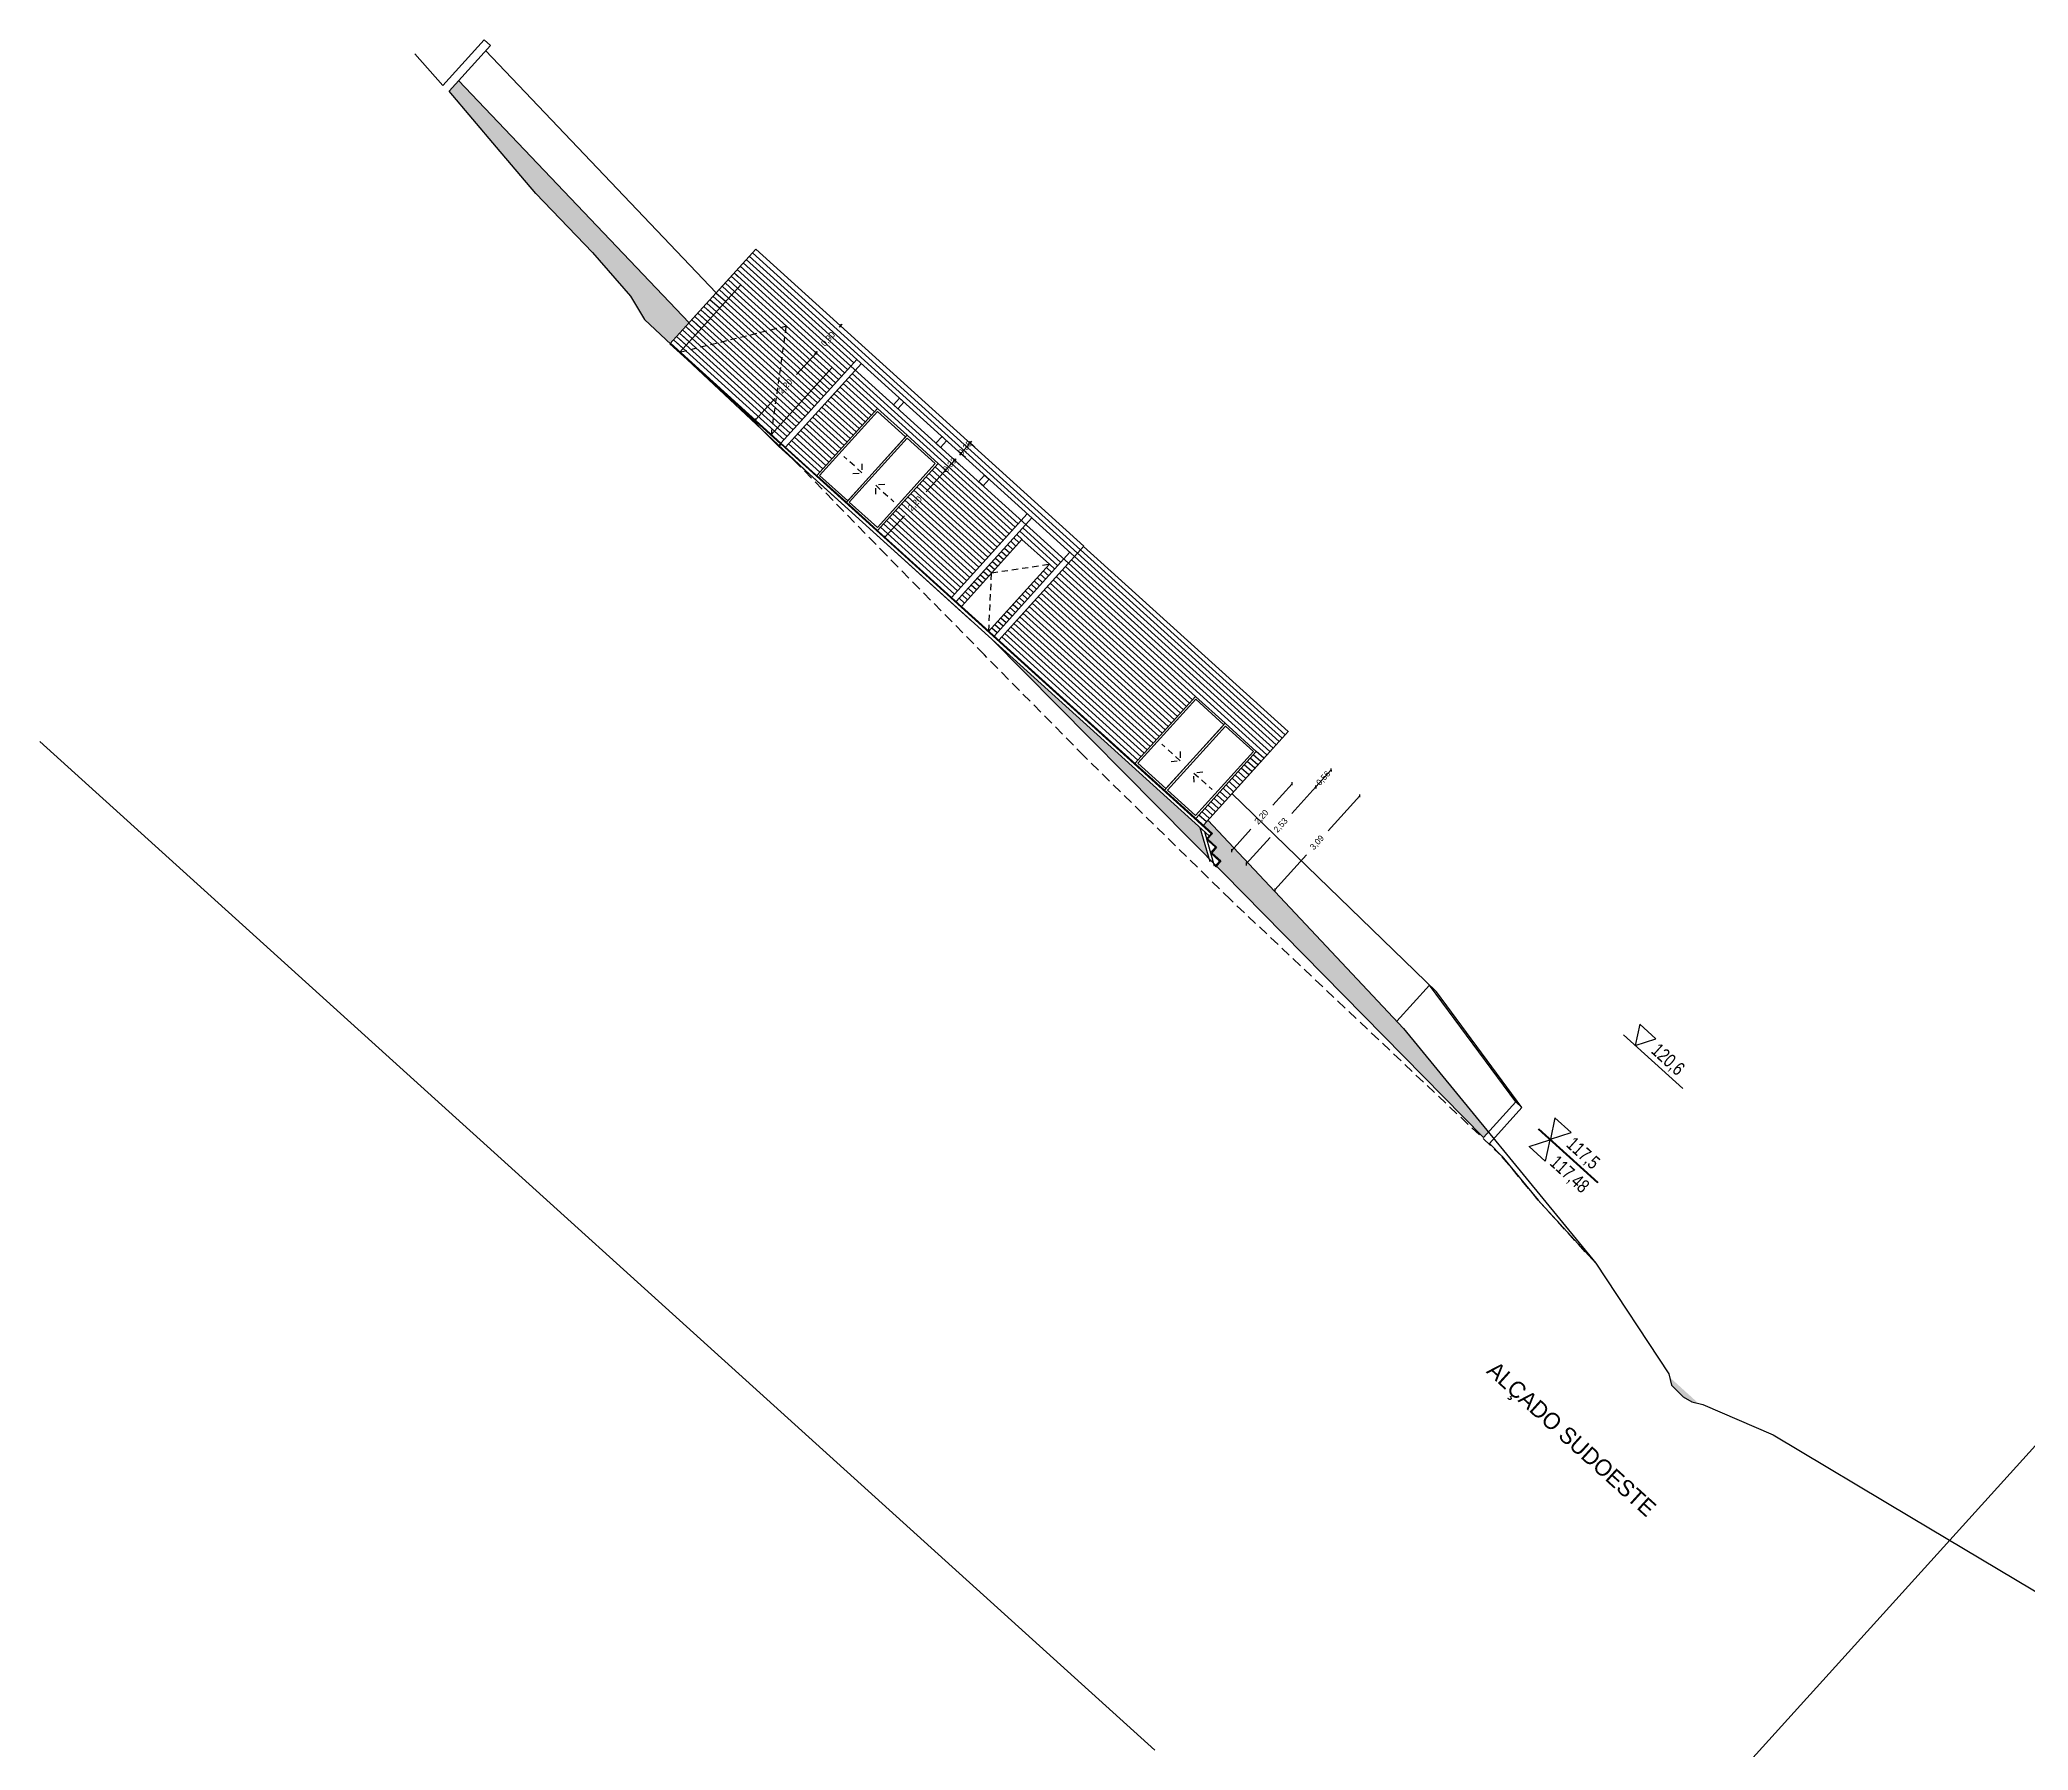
# Model space of a CAD drawing. Extents: x -196763 to -87592, y -65703 to -55832.
# Drawn here: x -87892.78 to -87844.36, y -65702.59 to -65660.92 of the extents above; entities that cross this region are included whole.
import ezdxf

# ---------------------------------------------------------------- set-up
doc = ezdxf.new("R2010")
doc.units = 0
doc.header["$MEASUREMENT"] = 0
doc.header["$PDMODE"] = 34
doc.header["$PDSIZE"] = 0.05
doc.linetypes.add('DASHED', pattern=[70, 50, -20])
doc.linetypes.add('HIDDEN', pattern=[0.375, 0.25, -0.125])
for name, color, linetype in [('0_PROP.aux', 6, 'Continuous'), ('0_PROP.aux.cotas', 30, 'Continuous'), ('0_pROP.aux.legenda', 7, 'Continuous'), ('0_PROP.corte', 10, 'Continuous'), ('0_PROP.vista1', 251, 'Continuous'), ('0_PROP.vista3', 254, 'Continuous'), ('0_PROP.vista4', 140, 'Continuous'), ('0_PROP_vista2', 252, 'Continuous'), ('0_PROPfinal', 4, 'Continuous'), ('0_Proposta', 6, 'Continuous'), ('0_tramas piso0', 7, 'Continuous')]:
    doc.layers.add(name, color=color, linetype=linetype)
doc.styles.add('creativespace', font='GOTHIC.TTF')
doc.dimstyles.new('creativespace', dxfattribs={"dimtxt": 0.15, "dimasz": 0.05, "dimexe": 0.05, "dimexo": 0.05, "dimgap": 0.2, "dimtad": 0, "dimtoh": 1, "dimzin": 1, "dimtxsty": 'creativespace', "dimblk": 'OBLIQUE', "dimcen": 0, "dimclrd": 251, "dimclre": 256, "dimclrt": 30, "dimazin": 3, "dimtfac": 1, "dimtmove": 0, "dimatfit": 3, "dimldrblk": 'OBLIQUE', "dimfxl": 1, "dimlwd": -1, "dimlwe": -1, "dimarcsym": 0})

# ---------------------------------------------------------------- blocks, each defined once
blk = doc.blocks.new('_Oblique')
at = {"color": 0, "linetype": 'ByBlock', "lineweight": -2}
blk.add_line((-0.5, -0.5), (0.5, 0.5), dxfattribs=at)
blk = doc.blocks.new('*D14')
at = {"layer": '0_PROP.aux.cotas', "color": 251, "transparency": 16777216}
for p, q in [((-87860.635, -65679.337), (-87861.408, -65680.192)), ((-87862.708, -65681.629), (-87861.935, -65680.774))]:
    blk.add_line(p, q, dxfattribs=at)
at = {"layer": 'DEFPOINTS', "color": 0, "transparency": 16777216}
for p in [(-87860.635, -65679.337), (-87862.708, -65681.629), (-87862.708, -65681.629)]:
    blk.add_point(p, dxfattribs=at)
at = {"layer": '0_PROP.aux.cotas', "color": 251, "transparency": 16777216, "xscale": 0.05, "yscale": 0.05, "zscale": 0.05}
for p, rotation in [((-87860.635, -65679.337), 47.85695784791795), ((-87862.708, -65681.629), 227.856957847918)]:
    blk.add_blockref('_Oblique', p, dxfattribs=dict(at, rotation=rotation))
at = {"layer": '0_PROP.aux.cotas', "color": 30, "transparency": 16777216, "insert": (-87861.672, -65680.483), "char_height": 0.15, "attachment_point": 5, "rotation": 47.857, "style": 'creativespace'}
blk.add_mtext('3,09', dxfattribs=at)
blk = doc.blocks.new('*D15')
at = {"layer": '0_PROP.aux.cotas', "color": 251, "transparency": 16777216}
blk.add_line((-87861.332, -65678.707), (-87861.708, -65679.122), dxfattribs=at)
at = {"layer": 'DEFPOINTS', "color": 0, "transparency": 16777216}
for p in [(-87861.708, -65679.122), (-87861.708, -65679.122), (-87861.332, -65678.707)]:
    blk.add_point(p, dxfattribs=at)
at = {"layer": '0_PROP.aux.cotas', "color": 251, "transparency": 16777216, "xscale": 0.05, "yscale": 0.05, "zscale": 0.05}
for p, rotation in [((-87861.332, -65678.707), 47.85695784791795), ((-87861.708, -65679.122), 227.856957847918)]:
    blk.add_blockref('_Oblique', p, dxfattribs=dict(at, rotation=rotation))
at = {"layer": '0_PROP.aux.cotas', "color": 30, "transparency": 16777216, "insert": (-87861.52, -65678.914), "char_height": 0.15, "attachment_point": 5, "rotation": 47.857, "style": 'creativespace'}
blk.add_mtext('0,56', dxfattribs=at)
blk = doc.blocks.new('*D16')
at = {"layer": '0_PROP.aux.cotas', "color": 251, "transparency": 16777216}
for p, q in [((-87861.708, -65679.122), (-87862.291, -65679.767)), ((-87863.405, -65680.998), (-87862.822, -65680.353))]:
    blk.add_line(p, q, dxfattribs=at)
at = {"layer": 'DEFPOINTS', "color": 0, "transparency": 16777216}
for p in [(-87861.708, -65679.122), (-87863.405, -65680.998), (-87863.405, -65680.998)]:
    blk.add_point(p, dxfattribs=at)
at = {"layer": '0_PROP.aux.cotas', "color": 251, "transparency": 16777216, "xscale": 0.05, "yscale": 0.05, "zscale": 0.05}
for p, rotation in [((-87861.708, -65679.122), 47.85695784791795), ((-87863.405, -65680.998), 227.856957847918)]:
    blk.add_blockref('_Oblique', p, dxfattribs=dict(at, rotation=rotation))
at = {"layer": '0_PROP.aux.cotas', "color": 30, "transparency": 16777216, "insert": (-87862.557, -65680.06), "char_height": 0.15, "attachment_point": 5, "rotation": 47.857, "style": 'creativespace'}
blk.add_mtext('2,53', dxfattribs=at)
blk = doc.blocks.new('*D17')
at = {"layer": '0_PROP.aux.cotas', "color": 251, "transparency": 16777216}
for p, q in [((-87862.286, -65679.044), (-87862.758, -65679.566)), ((-87863.762, -65680.675), (-87863.289, -65680.153))]:
    blk.add_line(p, q, dxfattribs=at)
at = {"layer": 'DEFPOINTS', "color": 0, "transparency": 16777216}
for p in [(-87862.286, -65679.044), (-87863.762, -65680.675), (-87863.762, -65680.675)]:
    blk.add_point(p, dxfattribs=at)
at = {"layer": '0_PROP.aux.cotas', "color": 251, "transparency": 16777216, "xscale": 0.05, "yscale": 0.05, "zscale": 0.05}
for p, rotation in [((-87862.286, -65679.044), 47.85695784791795), ((-87863.762, -65680.675), 227.856957847918)]:
    blk.add_blockref('_Oblique', p, dxfattribs=dict(at, rotation=rotation))
at = {"layer": '0_PROP.aux.cotas', "color": 30, "transparency": 16777216, "insert": (-87863.024, -65679.86), "char_height": 0.15, "attachment_point": 5, "rotation": 47.857, "style": 'creativespace'}
blk.add_mtext('2,20', dxfattribs=at)
blk = doc.blocks.new('*D176')
at = {"layer": '0_PROP.aux.cotas', "color": 251, "transparency": 16777216}
for p, q in [((-87870.725, -65671.407), (-87871.197, -65671.929)), ((-87872.201, -65673.038), (-87871.729, -65672.516))]:
    blk.add_line(p, q, dxfattribs=at)
at = {"layer": 'DEFPOINTS', "color": 0, "transparency": 16777216}
for p in [(-87870.725, -65671.407), (-87872.201, -65673.038), (-87872.201, -65673.038)]:
    blk.add_point(p, dxfattribs=at)
at = {"layer": '0_PROP.aux.cotas', "color": 251, "transparency": 16777216, "xscale": 0.05, "yscale": 0.05, "zscale": 0.05}
for p, rotation in [((-87870.725, -65671.407), 47.85695784791795), ((-87872.201, -65673.038), 227.856957847918)]:
    blk.add_blockref('_Oblique', p, dxfattribs=dict(at, rotation=rotation))
at = {"layer": '0_PROP.aux.cotas', "color": 30, "transparency": 16777216, "insert": (-87871.463, -65672.222), "char_height": 0.15, "attachment_point": 5, "rotation": 47.857, "style": 'creativespace'}
blk.add_mtext('2,20', dxfattribs=at)
blk = doc.blocks.new('*D177')
at = {"layer": '0_PROP.aux.cotas', "color": 251, "transparency": 16777216}
for p, q in [((-87873.881, -65668.551), (-87874.353, -65669.073)), ((-87875.357, -65670.182), (-87874.885, -65669.66))]:
    blk.add_line(p, q, dxfattribs=at)
at = {"layer": 'DEFPOINTS', "color": 0, "transparency": 16777216}
for p in [(-87873.881, -65668.551), (-87875.357, -65670.182), (-87875.357, -65670.182)]:
    blk.add_point(p, dxfattribs=at)
at = {"layer": '0_PROP.aux.cotas', "color": 251, "transparency": 16777216, "xscale": 0.05, "yscale": 0.05, "zscale": 0.05}
for p, rotation in [((-87873.881, -65668.551), 47.85695784791795), ((-87875.357, -65670.182), 227.856957847918)]:
    blk.add_blockref('_Oblique', p, dxfattribs=dict(at, rotation=rotation))
at = {"layer": '0_PROP.aux.cotas', "color": 30, "transparency": 16777216, "insert": (-87874.619, -65669.366), "char_height": 0.15, "attachment_point": 5, "rotation": 47.857, "style": 'creativespace'}
blk.add_mtext('2,20', dxfattribs=at)
blk = doc.blocks.new('*D178')
at = {"layer": '0_PROP.aux.cotas', "color": 251, "transparency": 16777216}
for p, q in [((-87873.277, -65667.884), (-87873.313, -65667.924)), ((-87873.277, -65667.884), (-87873.244, -65667.846)), ((-87873.881, -65668.551), (-87873.845, -65668.511)), ((-87873.881, -65668.551), (-87873.915, -65668.588))]:
    blk.add_line(p, q, dxfattribs=at)
at = {"layer": 'DEFPOINTS', "color": 0, "transparency": 16777216}
for p in [(-87873.277, -65667.884), (-87873.881, -65668.551), (-87873.881, -65668.551)]:
    blk.add_point(p, dxfattribs=at)
at = {"layer": '0_PROP.aux.cotas', "color": 251, "transparency": 16777216, "xscale": 0.05, "yscale": 0.05, "zscale": 0.05}
for p, rotation in [((-87873.277, -65667.884), 227.856957847918), ((-87873.881, -65668.551), 47.85695784791795)]:
    blk.add_blockref('_Oblique', p, dxfattribs=dict(at, rotation=rotation))
at = {"layer": '0_PROP.aux.cotas', "color": 30, "transparency": 16777216, "insert": (-87873.579, -65668.217), "char_height": 0.15, "attachment_point": 5, "rotation": 47.857, "style": 'creativespace'}
blk.add_mtext('0,90', dxfattribs=at)
blk = doc.blocks.new('*D179')
at = {"layer": '0_PROP.aux.cotas', "transparency": 16777216}
for p, q in [((-87870.613, -65671.508), (-87870.762, -65671.373)), ((-87870.392, -65671.263), (-87870.541, -65671.129))]:
    blk.add_line(p, q, dxfattribs=at)
at = {"layer": '0_PROP.aux.cotas', "color": 251, "transparency": 16777216}
for p, q in [((-87870.725, -65671.407), (-87870.759, -65671.444)), ((-87870.504, -65671.162), (-87870.725, -65671.407)), ((-87870.504, -65671.162), (-87870.47, -65671.125))]:
    blk.add_line(p, q, dxfattribs=at)
at = {"layer": 'DEFPOINTS', "color": 0, "transparency": 16777216}
for p in [(-87870.725, -65671.407), (-87870.355, -65671.297), (-87870.576, -65671.542)]:
    blk.add_point(p, dxfattribs=at)
at = {"layer": '0_PROP.aux.cotas', "color": 251, "transparency": 16777216, "xscale": 0.05, "yscale": 0.05, "zscale": 0.05}
for p, rotation in [((-87870.725, -65671.407), 47.85695784791795), ((-87870.504, -65671.162), 227.856957847918)]:
    blk.add_blockref('_Oblique', p, dxfattribs=dict(at, rotation=rotation))
at = {"layer": '0_PROP.aux.cotas', "color": 30, "transparency": 16777216, "insert": (-87870.614, -65671.284), "char_height": 0.15, "attachment_point": 5, "rotation": 47.857, "style": 'creativespace'}
blk.add_mtext('0,33', dxfattribs=at)
blk = doc.blocks.new('*D180')
at = {"layer": '0_PROP.aux.cotas', "color": 251, "transparency": 16777216}
for p, q in [((-87870.121, -65670.74), (-87870.356, -65670.999)), ((-87870.121, -65670.74), (-87870.088, -65670.702)), ((-87870.356, -65670.999), (-87870.39, -65671.036))]:
    blk.add_line(p, q, dxfattribs=at)
at = {"layer": '0_PROP.aux.cotas', "transparency": 16777216}
for p, q in [((-87870.009, -65670.841), (-87870.158, -65670.706)), ((-87870.244, -65671.1), (-87870.393, -65670.965))]:
    blk.add_line(p, q, dxfattribs=at)
at = {"layer": 'DEFPOINTS', "color": 0, "transparency": 16777216}
for p in [(-87869.972, -65670.874), (-87870.356, -65670.999), (-87870.207, -65671.134)]:
    blk.add_point(p, dxfattribs=at)
at = {"layer": '0_PROP.aux.cotas', "color": 251, "transparency": 16777216, "xscale": 0.05, "yscale": 0.05, "zscale": 0.05}
for p, rotation in [((-87870.121, -65670.74), 227.856957847918), ((-87870.356, -65670.999), 47.85695784791795)]:
    blk.add_blockref('_Oblique', p, dxfattribs=dict(at, rotation=rotation))
at = {"layer": '0_PROP.aux.cotas', "color": 30, "transparency": 16777216, "insert": (-87870.239, -65670.869), "char_height": 0.15, "attachment_point": 5, "rotation": 47.857, "style": 'creativespace'}
blk.add_mtext('0,35', dxfattribs=at)

msp = doc.modelspace()

# ---------------------------------------------------------------- hatches: boundary and pattern name
at = {"layer": '0_PROP.corte', "linetype": 'Continuous', "true_color": 0x636466}
h = msp.add_hatch(color=251, dxfattribs=at)
h.dxf.hatch_style = 1
h.paths.add_polyline_path([(-87853.089, -65693.503), (-87853.045, -65693.695), (-87852.762, -65693.979), (-87852.551, -65694.101), (-87852.388, -65694.139)])
at = {"layer": '0_tramas piso0', "transparency": 33554536}
h = msp.add_hatch(color=55, dxfattribs=at)
h.dxf.hatch_style = 1
h.paths.add_polyline_path([(-87882.586, -65661.915), (-87882.816, -65662.169), (-87881.659, -65663.536), (-87880.707, -65664.666), (-87879.324, -65666.106), (-87878.4, -65667.164), (-87878.058, -65667.738), (-87877.448, -65668.309), (-87876.986, -65667.798)])
h = msp.add_hatch(color=55, dxfattribs=at)
h.dxf.hatch_style = 1
h.paths.add_polyline_path([(-87869.617, -65675.506), (-87864.304, -65680.874), (-87864.403, -65680.529), (-87864.522, -65680.117)])
h.paths.add_polyline_path([(-87864.336, -65679.93), (-87864.448, -65680.054), (-87864.226, -65680.255), (-87864.347, -65680.389), (-87864.124, -65680.59), (-87864.245, -65680.723), (-87864.023, -65680.925), (-87864.133, -65681.047), (-87857.624, -65687.664), (-87857.505, -65687.533), (-87859.575, -65685.004)])

# ---------------------------------------------------------------- linework, layer by layer
at = {"layer": '0_PROP.aux', "linetype": 'DASHED', "ltscale": 0.003}
for points in [[(-87874.967, -65670.535), (-87874.603, -65667.898), (-87877.205, -65668.537)], [(-87872.982, -65671.488), (-87872.761, -65671.469), (-87873.204, -65671.068)], [(-87872.764, -65671.248), (-87872.761, -65671.469), (-87873.204, -65671.068)], [(-87872.207, -65671.752), (-87872.428, -65671.771), (-87871.985, -65672.172)], [(-87872.425, -65671.992), (-87872.428, -65671.771), (-87871.985, -65672.172)], [(-87869.674, -65675.325), (-87869.603, -65673.906), (-87868.197, -65673.694)], [(-87865.015, -65678.261), (-87865.012, -65678.482), (-87865.455, -65678.081)], [(-87865.232, -65678.501), (-87865.012, -65678.482), (-87865.455, -65678.081)], [(-87864.458, -65678.765), (-87864.678, -65678.784), (-87864.235, -65679.185)], [(-87864.675, -65679.005), (-87864.678, -65678.784), (-87864.235, -65679.185)]]:
    msp.add_lwpolyline(points, dxfattribs=at)
at = {"layer": '0_PROP.aux', "linetype": 'Continuous'}
msp.add_lwpolyline([(-87892.785, -65678.013), (-87865.629, -65702.587)], dxfattribs=at)
at = {"layer": '0_PROP.aux.cotas', "linetype": 'Continuous'}
for p, q in [((-87852.768, -65686.47), (-87854.212, -65685.163)), ((-87854.848, -65688.769), (-87856.293, -65687.461)), ((-87854.834, -65688.754), (-87856.279, -65687.447))]:
    msp.add_line(p, q, dxfattribs=at)
for points in [[(-87853.819, -65684.9), (-87853.93, -65685.418), (-87853.426, -65685.256), (-87853.819, -65684.9)], [(-87855.885, -65687.184), (-87855.997, -65687.702), (-87855.492, -65687.54), (-87855.885, -65687.184)], [(-87856.515, -65687.879), (-87856.01, -65687.717), (-87856.122, -65688.235), (-87856.515, -65687.879)]]:
    msp.add_lwpolyline(points, dxfattribs=at)
at = {"layer": '0_PROP.corte', "color": 240, "linetype": 'Continuous', "true_color": 0xed1f24}
for p, q in [((-87874.031, -65671.513), (-87878.058, -65667.738)), ((-87856.837, -65686.794), (-87857.624, -65687.664)), ((-87856.688, -65686.928), (-87856.837, -65686.794)), ((-87856.688, -65686.928), (-87857.483, -65687.807))]:
    msp.add_line(p, q, dxfattribs=at)
for points in [[(-87882.967, -65662.032), (-87883.651, -65661.262)], [(-87882.816, -65662.169), (-87881.81, -65661.057), (-87881.961, -65660.92), (-87882.967, -65662.032), (-87882.967, -65662.032)], [(-87880.707, -65664.666), (-87881.659, -65663.536), (-87882.816, -65662.169)], [(-87870.066, -65675.1), (-87874.48, -65671.106)], [(-87857.624, -65687.664), (-87863.96, -65681.222), (-87869.617, -65675.506)], [(-87857.181, -65688.114), (-87857.483, -65687.807)], [(-87857.181, -65688.114), (-87856.292, -65689.188), (-87854.893, -65690.724)], [(-87854.893, -65690.724), (-87854.893, -65690.724), (-87853.109, -65693.417), (-87853.045, -65693.695), (-87852.762, -65693.979), (-87852.551, -65694.101), (-87852.286, -65694.162), (-87850.569, -65694.906)], [(-87850.569, -65694.906), (-87847.205, -65696.914)], [(-87847.205, -65696.914), (-87842.558, -65699.688)]]:
    msp.add_lwpolyline(points, dxfattribs=at)
at = {"layer": '0_PROP.corte', "color": 5, "linetype": 'HIDDEN'}
for points in [[(-87869.778, -65675.905), (-87872.158, -65673.482), (-87874.397, -65671.186), (-87874.433, -65671.149)], [(-87854.893, -65690.724), (-87856.292, -65689.188), (-87857.181, -65688.114), (-87863.786, -65681.867), (-87867.35, -65678.372), (-87869.778, -65675.905)]]:
    msp.add_lwpolyline(points, dxfattribs=at)
at = {"layer": '0_PROP.vista1', "linetype": 'Continuous'}
for p, q in [((-87867.358, -65673.254), (-87875.35, -65666.021)), ((-87873.368, -65669.461), (-87872.608, -65670.148)), ((-87873.294, -65669.379), (-87872.534, -65670.066)), ((-87873.22, -65669.297), (-87872.46, -65669.985)), ((-87873.146, -65669.216), (-87872.387, -65669.903)), ((-87869.03, -65672.793), (-87873.072, -65669.134)), ((-87872.999, -65669.053), (-87868.956, -65672.711)), ((-87873.81, -65669.95), (-87873.051, -65670.637)), ((-87873.737, -65669.868), (-87872.977, -65670.556)), ((-87873.663, -65669.787), (-87872.903, -65670.474)), ((-87873.589, -65669.705), (-87872.829, -65670.393)), ((-87873.515, -65669.624), (-87872.756, -65670.311)), ((-87873.441, -65669.542), (-87872.682, -65670.229)), ((-87874.253, -65670.439), (-87873.494, -65671.127)), ((-87874.18, -65670.358), (-87873.42, -65671.045)), ((-87874.106, -65670.276), (-87873.346, -65670.963)), ((-87874.032, -65670.195), (-87873.272, -65670.882)), ((-87873.958, -65670.113), (-87873.198, -65670.8)), ((-87873.884, -65670.031), (-87873.125, -65670.719)), ((-87874.549, -65670.765), (-87873.789, -65671.453)), ((-87874.475, -65670.684), (-87873.715, -65671.371)), ((-87874.401, -65670.602), (-87873.641, -65671.29)), ((-87874.327, -65670.521), (-87873.568, -65671.208)), ((-87871.055, -65671.405), (-87869.251, -65673.037)), ((-87870.981, -65671.324), (-87869.177, -65672.956)), ((-87870.907, -65671.242), (-87869.104, -65672.874)), ((-87871.497, -65671.895), (-87869.694, -65673.527)), ((-87871.424, -65671.813), (-87869.62, -65673.445)), ((-87871.35, -65671.732), (-87869.546, -65673.363)), ((-87871.276, -65671.65), (-87869.473, -65673.282)), ((-87871.202, -65671.568), (-87869.399, -65673.2)), ((-87871.128, -65671.487), (-87869.325, -65673.119)), ((-87871.94, -65672.384), (-87870.137, -65674.016)), ((-87871.866, -65672.303), (-87870.063, -65673.934)), ((-87871.793, -65672.221), (-87869.989, -65673.853)), ((-87871.719, -65672.139), (-87869.915, -65673.771)), ((-87871.645, -65672.058), (-87869.842, -65673.69)), ((-87871.571, -65671.976), (-87869.768, -65673.608)), ((-87872.309, -65672.792), (-87870.506, -65674.424)), ((-87872.235, -65672.71), (-87870.432, -65674.342)), ((-87872.162, -65672.629), (-87870.358, -65674.261)), ((-87872.088, -65672.547), (-87870.285, -65674.179)), ((-87872.014, -65672.466), (-87870.211, -65674.098)), ((-87868.845, -65672.812), (-87867.919, -65673.65)), ((-87869.288, -65673.301), (-87869.158, -65673.418)), ((-87869.214, -65673.219), (-87869.084, -65673.337)), ((-87869.14, -65673.138), (-87869.011, -65673.255)), ((-87869.066, -65673.056), (-87868.937, -65673.173)), ((-87868.992, -65672.975), (-87868.863, -65673.092)), ((-87867.992, -65673.731), (-87868.919, -65672.893)), ((-87869.73, -65673.79), (-87869.601, -65673.907)), ((-87869.657, -65673.709), (-87869.527, -65673.826)), ((-87869.583, -65673.627), (-87869.453, -65673.744)), ((-87869.509, -65673.546), (-87869.38, -65673.663)), ((-87869.435, -65673.464), (-87869.306, -65673.581)), ((-87869.361, -65673.383), (-87869.232, -65673.5)), ((-87868.271, -65673.776), (-87868.14, -65673.894)), ((-87868.197, -65673.694), (-87868.066, -65673.813)), ((-87870.173, -65674.28), (-87870.044, -65674.397)), ((-87870.099, -65674.198), (-87869.97, -65674.315)), ((-87870.026, -65674.117), (-87869.896, -65674.234)), ((-87869.952, -65674.035), (-87869.822, -65674.152)), ((-87869.878, -65673.953), (-87869.749, -65674.071)), ((-87869.804, -65673.872), (-87869.675, -65673.989)), ((-87868.714, -65674.265), (-87868.583, -65674.384)), ((-87868.64, -65674.184), (-87868.509, -65674.302)), ((-87868.566, -65674.102), (-87868.435, -65674.221)), ((-87868.493, -65674.02), (-87868.362, -65674.139)), ((-87868.419, -65673.939), (-87868.288, -65674.057)), ((-87868.345, -65673.857), (-87868.214, -65673.976)), ((-87870.395, -65674.524), (-87870.265, -65674.642)), ((-87870.321, -65674.443), (-87870.192, -65674.56)), ((-87870.247, -65674.361), (-87870.118, -65674.478)), ((-87869.157, -65674.754), (-87869.026, -65674.873)), ((-87869.083, -65674.673), (-87868.952, -65674.792)), ((-87869.009, -65674.591), (-87868.878, -65674.71)), ((-87868.935, -65674.51), (-87868.804, -65674.628)), ((-87868.862, -65674.428), (-87868.731, -65674.547)), ((-87868.788, -65674.347), (-87868.657, -65674.465)), ((-87869.6, -65675.244), (-87869.469, -65675.362)), ((-87869.526, -65675.162), (-87869.395, -65675.281)), ((-87869.452, -65675.081), (-87869.321, -65675.199)), ((-87869.378, -65674.999), (-87869.247, -65675.118)), ((-87869.305, -65674.918), (-87869.173, -65675.036)), ((-87869.231, -65674.836), (-87869.1, -65674.955)), ((-87864.347, -65680.389), (-87864.124, -65680.59)), ((-87864.239, -65680.27), (-87864.226, -65680.255))]:
    msp.add_line(p, q, dxfattribs=at)
for points in [[(-87871.665, -65670.556), (-87873.141, -65672.187), (-87873.863, -65671.534), (-87872.387, -65669.903), (-87871.665, -65670.556)], [(-87870.907, -65671.242), (-87872.383, -65672.873), (-87873.141, -65672.187), (-87871.665, -65670.556), (-87870.907, -65671.242)], [(-87870.907, -65671.242), (-87870.907, -65671.242)], [(-87870.341, -65674.722), (-87868.865, -65673.09), (-87868.197, -65673.694), (-87869.687, -65675.34)]]:
    msp.add_lwpolyline(points, dxfattribs=at)
for points in [[(-87871.699, -65670.593), (-87872.383, -65669.974), (-87873.792, -65671.531), (-87873.108, -65672.15)], [(-87871.662, -65670.627), (-87870.978, -65671.246), (-87872.387, -65672.803), (-87873.071, -65672.184)]]:
    msp.add_lwpolyline(points, close=True, dxfattribs=at)
at = {"layer": '0_PROP.vista3', "linetype": 'Continuous'}
msp.add_line((-87869.674, -65675.325), (-87870.341, -65674.722), dxfattribs=at)
at = {"layer": '0_PROP.vista4', "linetype": 'Continuous'}
for p, q in [((-87863.753, -65679.285), (-87858.769, -65684.114)), ((-87858.942, -65683.946), (-87859.74, -65684.828)), ((-87856.837, -65686.794), (-87858.942, -65683.946)), ((-87856.688, -65686.928), (-87858.769, -65684.114))]:
    msp.add_line(p, q, dxfattribs=at)
for points in [[(-87881.926, -65661.185), (-87876.311, -65667.083)], [(-87882.586, -65661.915), (-87876.972, -65667.813)], [(-87864.336, -65679.93), (-87859.575, -65685.004), (-87854.893, -65690.724)]]:
    msp.add_lwpolyline(points, dxfattribs=at)
at = {"layer": '0_PROP_vista2', "linetype": 'Continuous'}
for p, q in [((-87875.8, -65666.518), (-87873.11, -65668.952)), ((-87875.726, -65666.436), (-87873.036, -65668.87)), ((-87875.652, -65666.354), (-87872.962, -65668.789)), ((-87875.579, -65666.273), (-87872.888, -65668.707)), ((-87875.505, -65666.191), (-87867.512, -65673.424)), ((-87875.431, -65666.11), (-87867.438, -65673.343)), ((-87876.01, -65667.217), (-87876.243, -65667.007)), ((-87875.937, -65667.136), (-87876.169, -65666.925)), ((-87875.863, -65667.054), (-87876.095, -65666.844)), ((-87875.789, -65666.973), (-87876.021, -65666.762)), ((-87875.715, -65666.891), (-87875.948, -65666.681)), ((-87875.874, -65666.599), (-87875.781, -65666.683)), ((-87875.874, -65666.599), (-87873.184, -65669.034)), ((-87873.405, -65669.278), (-87875.863, -65667.054)), ((-87873.331, -65669.197), (-87875.789, -65666.973)), ((-87876.453, -65667.707), (-87876.686, -65667.496)), ((-87876.639, -65667.539), (-87874.229, -65669.72)), ((-87876.379, -65667.625), (-87876.612, -65667.415)), ((-87876.565, -65667.457), (-87874.155, -65669.638)), ((-87876.306, -65667.544), (-87876.538, -65667.333)), ((-87876.232, -65667.462), (-87876.464, -65667.252)), ((-87876.158, -65667.38), (-87876.39, -65667.17)), ((-87876.084, -65667.299), (-87876.317, -65667.089)), ((-87876.306, -65667.544), (-87874.081, -65669.556)), ((-87873.774, -65669.686), (-87876.232, -65667.462)), ((-87873.7, -65669.605), (-87876.158, -65667.38)), ((-87873.626, -65669.523), (-87876.084, -65667.299)), ((-87873.553, -65669.441), (-87876.01, -65667.217)), ((-87873.479, -65669.36), (-87875.937, -65667.136)), ((-87876.896, -65668.196), (-87877.129, -65667.986)), ((-87876.822, -65668.114), (-87877.055, -65667.904)), ((-87877.008, -65667.947), (-87874.598, -65670.127)), ((-87876.749, -65668.033), (-87876.981, -65667.823)), ((-87876.934, -65667.865), (-87874.524, -65670.046)), ((-87876.675, -65667.951), (-87876.907, -65667.741)), ((-87876.86, -65667.784), (-87874.45, -65669.964)), ((-87876.601, -65667.87), (-87876.833, -65667.659)), ((-87876.527, -65667.788), (-87876.759, -65667.578)), ((-87876.712, -65667.62), (-87874.303, -65669.801)), ((-87876.601, -65667.87), (-87874.376, -65669.883)), ((-87874.747, -65670.761), (-87877.437, -65668.327)), ((-87874.734, -65670.746), (-87877.424, -65668.312)), ((-87877.118, -65668.441), (-87877.35, -65668.23)), ((-87877.303, -65668.273), (-87874.893, -65670.454)), ((-87877.044, -65668.359), (-87877.276, -65668.149)), ((-87877.229, -65668.191), (-87874.819, -65670.372)), ((-87876.97, -65668.278), (-87877.202, -65668.067)), ((-87877.155, -65668.11), (-87874.746, -65670.291)), ((-87876.896, -65668.196), (-87874.672, -65670.209)), ((-87873.257, -65669.115), (-87873.491, -65668.904)), ((-87874.217, -65670.175), (-87874.45, -65669.964)), ((-87874.143, -65670.094), (-87874.376, -65669.883)), ((-87874.069, -65670.012), (-87874.303, -65669.801)), ((-87873.995, -65669.931), (-87874.229, -65669.72)), ((-87873.922, -65669.849), (-87874.155, -65669.638)), ((-87873.848, -65669.768), (-87874.081, -65669.556)), ((-87874.66, -65670.665), (-87874.893, -65670.454)), ((-87874.586, -65670.583), (-87874.819, -65670.372)), ((-87874.512, -65670.502), (-87874.746, -65670.291)), ((-87874.438, -65670.42), (-87874.672, -65670.209)), ((-87874.365, -65670.339), (-87874.598, -65670.127)), ((-87874.291, -65670.257), (-87874.524, -65670.046))]:
    msp.add_line(p, q, dxfattribs=at)
for points in [[(-87875.35, -65666.021), (-87877.437, -65668.327)], [(-87875.715, -65666.891), (-87877.205, -65668.537)], [(-87873.491, -65668.904), (-87875.715, -65666.891)], [(-87873.491, -65668.904), (-87874.98, -65670.55)]]:
    msp.add_lwpolyline(points, dxfattribs=at)
at = {"layer": '0_PROPfinal', "linetype": 'Continuous'}
for p, q in [((-87873.035, -65668.871), (-87872.889, -65668.707)), ((-87872.889, -65668.707), (-87867.586, -65673.506)), ((-87864.305, -65680.313), (-87874.798, -65670.818)), ((-87864.226, -65680.255), (-87874.734, -65670.746)), ((-87864.239, -65680.27), (-87874.732, -65670.775)), ((-87867.438, -65673.343), (-87862.456, -65677.852)), ((-87867.438, -65673.343), (-87862.456, -65677.852)), ((-87867.365, -65673.261), (-87862.382, -65677.77)), ((-87867.881, -65673.832), (-87862.898, -65678.341)), ((-87867.881, -65673.832), (-87862.898, -65678.341)), ((-87867.807, -65673.75), (-87862.825, -65678.259)), ((-87867.734, -65673.669), (-87862.751, -65678.178)), ((-87867.733, -65673.67), (-87867.587, -65673.505)), ((-87867.66, -65673.587), (-87862.677, -65678.096)), ((-87867.586, -65673.506), (-87862.603, -65678.015)), ((-87867.512, -65673.424), (-87862.529, -65677.933)), ((-87865.006, -65677.324), (-87868.324, -65674.321)), ((-87864.933, -65677.242), (-87868.25, -65674.24)), ((-87864.859, -65677.161), (-87868.176, -65674.158)), ((-87864.785, -65677.079), (-87868.103, -65674.077)), ((-87864.711, -65676.997), (-87868.029, -65673.995)), ((-87864.637, -65676.916), (-87867.955, -65673.913)), ((-87865.449, -65677.813), (-87868.767, -65674.811)), ((-87865.375, -65677.731), (-87868.693, -65674.729)), ((-87865.302, -65677.65), (-87868.619, -65674.648)), ((-87865.228, -65677.568), (-87868.546, -65674.566)), ((-87865.154, -65677.487), (-87868.472, -65674.484)), ((-87865.08, -65677.405), (-87868.398, -65674.403)), ((-87865.892, -65678.302), (-87869.21, -65675.3)), ((-87865.818, -65678.221), (-87869.136, -65675.218)), ((-87865.744, -65678.139), (-87869.062, -65675.137)), ((-87865.671, -65678.058), (-87868.988, -65675.055)), ((-87865.597, -65677.976), (-87868.915, -65674.974)), ((-87865.523, -65677.895), (-87868.841, -65674.892)), ((-87866.04, -65678.465), (-87869.357, -65675.463)), ((-87865.966, -65678.384), (-87869.284, -65675.382)), ((-87863.341, -65678.83), (-87863.527, -65678.663)), ((-87863.267, -65678.749), (-87863.453, -65678.581)), ((-87863.194, -65678.667), (-87863.379, -65678.5)), ((-87863.12, -65678.586), (-87863.305, -65678.418)), ((-87863.046, -65678.504), (-87863.231, -65678.336)), ((-87862.972, -65678.423), (-87863.158, -65678.255)), ((-87863.784, -65679.32), (-87863.969, -65679.152)), ((-87863.71, -65679.238), (-87863.896, -65679.07)), ((-87863.637, -65679.157), (-87863.822, -65678.989)), ((-87863.563, -65679.075), (-87863.748, -65678.907)), ((-87863.489, -65678.994), (-87863.674, -65678.826)), ((-87863.415, -65678.912), (-87863.6, -65678.744)), ((-87864.227, -65679.809), (-87864.412, -65679.641)), ((-87864.153, -65679.728), (-87864.339, -65679.56)), ((-87864.079, -65679.646), (-87864.265, -65679.478)), ((-87864.006, -65679.564), (-87864.191, -65679.397)), ((-87863.932, -65679.483), (-87864.117, -65679.315)), ((-87863.858, -65679.401), (-87864.043, -65679.234)), ((-87864.375, -65679.972), (-87864.56, -65679.805)), ((-87864.285, -65680.942), (-87864.522, -65680.117)), ((-87864.301, -65679.891), (-87864.486, -65679.723)), ((-87864.173, -65681.055), (-87864.415, -65680.214)), ((-87864.124, -65680.59), (-87864.245, -65680.723)), ((-87864.245, -65680.723), (-87864.023, -65680.925)), ((-87864.023, -65680.925), (-87864.156, -65681.072))]:
    msp.add_line(p, q, dxfattribs=at)
msp.add_ray((-87792.336, -65637.872), (-0.670984, -0.741472), dxfattribs=at)
at = {"layer": '0_PROPfinal', "color": 252, "linetype": 'Continuous', "true_color": 0x939598}
msp.add_lwpolyline([(-87874.798, -65670.818), (-87875.741, -65669.862), (-87877.437, -65668.327)], dxfattribs=at)
at = {"layer": '0_PROPfinal', "linetype": 'Continuous'}
for points in [[(-87873.036, -65668.87), (-87874.734, -65670.747)], [(-87872.777, -65668.808), (-87874.623, -65670.848)], [(-87873.035, -65668.871), (-87867.734, -65673.669)], [(-87874.734, -65670.746), (-87874.798, -65670.818)], [(-87874.732, -65670.775), (-87874.783, -65670.831)], [(-87868.735, -65672.466), (-87870.58, -65674.506)], [(-87868.623, -65672.567), (-87870.469, -65674.607)], [(-87867.358, -65673.254), (-87869.432, -65675.545)], [(-87867.697, -65673.405), (-87869.543, -65675.445)], [(-87867.734, -65673.669), (-87869.432, -65675.545)], [(-87867.734, -65673.669), (-87869.431, -65675.545)], [(-87864.637, -65676.916), (-87866.113, -65678.547), (-87865.392, -65679.2), (-87863.916, -65677.569), (-87864.637, -65676.916)], [(-87863.158, -65678.255), (-87864.634, -65679.886), (-87865.392, -65679.2), (-87863.916, -65677.569), (-87863.158, -65678.255)], [(-87862.375, -65677.763), (-87864.448, -65680.054)], [(-87864.254, -65680.257), (-87864.375, -65680.39), (-87864.153, -65680.591), (-87864.273, -65680.725), (-87864.051, -65680.926), (-87864.17, -65681.058)], [(-87864.226, -65680.255), (-87864.347, -65680.389), (-87864.124, -65680.59), (-87864.245, -65680.723), (-87864.023, -65680.925), (-87864.156, -65681.072)]]:
    msp.add_lwpolyline(points, dxfattribs=at)
for points in [[(-87871.849, -65669.648), (-87871.74, -65669.747), (-87871.887, -65669.91), (-87871.997, -65669.811)], [(-87870.812, -65670.586), (-87870.701, -65670.687), (-87870.849, -65670.85), (-87870.96, -65670.749)], [(-87869.774, -65671.526), (-87869.663, -65671.626), (-87869.81, -65671.79), (-87869.922, -65671.689)], [(-87863.95, -65677.606), (-87864.634, -65676.986), (-87866.043, -65678.544), (-87865.359, -65679.163)], [(-87863.912, -65677.639), (-87863.228, -65678.258), (-87864.637, -65679.815), (-87865.322, -65679.196)]]:
    msp.add_lwpolyline(points, close=True, dxfattribs=at)
at = {"layer": '0_Proposta', "color": 240, "linetype": 'Continuous', "true_color": 0xed1f24}
for points in [[(-87879.324, -65666.106), (-87880.707, -65664.666)], [(-87879.324, -65666.106), (-87880.707, -65664.666)], [(-87879.324, -65666.106), (-87878.4, -65667.164), (-87878.058, -65667.738)]]:
    msp.add_lwpolyline(points, dxfattribs=at)

# ---------------------------------------------------------------- texts
at = {"layer": '0_PROP.aux.cotas', "linetype": 'Continuous', "style": 'creativespace', "width": 0.8}
for s, p in [('120,6', (-87853.566, -65685.579)), ('117,5', (-87855.632, -65687.863)), ('117,48', (-87856.036, -65688.309))]:
    msp.add_text(s, height=0.331, rotation=317.833, dxfattribs=at).set_placement(p)
at = {"layer": '0_pROP.aux.legenda', "insert": (-87857.305, -65693.08), "char_height": 0.4, "width": 7.19607, "attachment_point": 1, "rotation": 317.857, "style": 'creativespace'}
msp.add_mtext('ALÇADO SUDOESTE', dxfattribs=at)

# ---------------------------------------------------------------- dimensions: what is measured, and where the dimension line sits
at = {"layer": '0_PROP.aux.cotas'}
for base, p1, p2, picture, middle in [((-87873.881, -65668.551), (-87873.277, -65667.884), (-87873.881, -65668.551), '*D178', (-87873.579, -65668.217)), ((-87875.357, -65670.182), (-87873.881, -65668.551), (-87875.357, -65670.182), '*D177', (-87874.619, -65669.366)), ((-87872.201, -65673.038), (-87870.725, -65671.407), (-87872.201, -65673.038), '*D176', (-87871.463, -65672.222)), ((-87863.762, -65680.675), (-87862.286, -65679.044), (-87863.762, -65680.675), '*D17', (-87863.024, -65679.86)), ((-87863.405, -65680.998), (-87861.708, -65679.122), (-87863.405, -65680.998), '*D16', (-87862.557, -65680.06)), ((-87862.708, -65681.629), (-87860.635, -65679.337), (-87862.708, -65681.629), '*D14', (-87861.672, -65680.483))]:
    dim = msp.add_linear_dim(base=base, p1=p1, p2=p2, angle=47.857, dimstyle='creativespace', dxfattribs=at)
    dim.commit()
    dim.dimension.update_dxf_attribs({"geometry": picture, "text_midpoint": middle})
for base, p1, p2, picture, middle in [((-87870.356, -65670.999), (-87869.972, -65670.874), (-87870.207, -65671.134), '*D180', (-87870.239, -65670.869)), ((-87870.725, -65671.407), (-87870.355, -65671.297), (-87870.576, -65671.542), '*D179', (-87870.614, -65671.284)), ((-87861.708, -65679.122), (-87861.332, -65678.707), (-87861.708, -65679.122), '*D15', (-87861.52, -65678.914))]:
    dim = msp.add_linear_dim(base=base, p1=p1, p2=p2, angle=47.857, dimstyle='creativespace', dxfattribs=at)
    dim.commit()
    dim.dimension.update_dxf_attribs({"geometry": picture, "text_midpoint": middle, "dimtype": 160})

doc.saveas('drawing.dxf')
